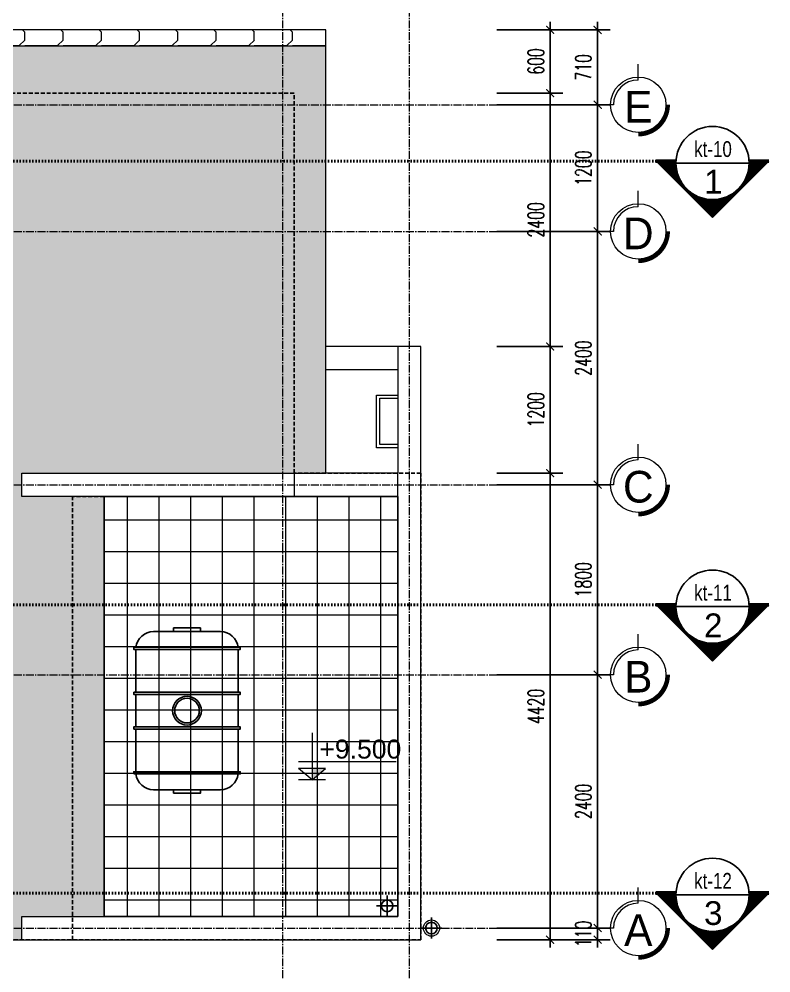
# Model space of a CAD drawing. Header units: millimetres. Extents: x -229618 to 2906, y -178063 to 96806.
# Drawn here: x -199148 to -192029, y -125748 to -116711 of the extents above; entities that cross this region are included whole.
import ezdxf
from ezdxf.enums import TextEntityAlignment as Align

# ---------------------------------------------------------------- set-up
doc = ezdxf.new("R2010")
doc.units = ezdxf.units.MM
doc.header["$LTSCALE"] = 200
doc.header["$MEASUREMENT"] = 0
doc.header["$PDMODE"] = 3
doc.header["$PDSIZE"] = 50
for name, pattern in [('ACAD_ISO07W100', [3, 0, -3]), ('CENTER2', [1.125, 0.75, -0.125, 0.125, -0.125]), ('DASHED2', [0.375, 0.25, -0.125]), ('HIDDEN2', [0.1875, 0.125, -0.0625])]:
    doc.linetypes.add(name, pattern=pattern)
doc.layers.get('0').update_dxf_attribs({"color": 95, "linetype": 'CONTINUOUS'})
doc.layers.get('DEFPOINTS').update_dxf_attribs({"linetype": 'CONTINUOUS'})
for name, color, linetype, lineweight in [('cat', 1, 'CONTINUOUS', 40), ('hatch', 250, 'CONTINUOUS', 5), ('KH cat', 2, 'HIDDEN2', 50), ('nho', 252, 'CONTINUOUS', 15), ('thay', 7, 'CONTINUOUS', 18), ('tim', 18, 'CENTER2', 9)]:
    doc.layers.add(name, color=color, linetype=linetype, lineweight=lineweight)
for name, color, linetype in [('DIM', 251, 'CONTINUOUS'), ('MANH', 9, 'CONTINUOUS'), ('NOITHAT', 99, 'CONTINUOUS'), ('TEXT', 33, 'CONTINUOUS')]:
    doc.layers.add(name, color=color, linetype=linetype)
doc.styles.add('Aria H iso', font='Vharial_0.ttf')
doc.styles.add('Arial N  iso', font='vnarialn_0.ttf')
doc.styles.add('CHU HOA Day', font='Vharial_0.ttf')
doc.styles.add('CHUC HOA MANH', font='chhbg.shx', dxfattribs={"width": 0.8, "height": 250})
doc.styles.add('dam', font='Vhavanb_0.ttf', dxfattribs={"width": 0.9, "height": 450})
doc.styles.add('Scale', font='vnsimli.shx', dxfattribs={"width": 0.65, "bigfont": 'bigfont.shx'})
doc.dimstyles.new('Scale', dxfattribs={"dimscale": 75, "dimtxt": 2, "dimasz": 1, "dimexe": 1.6, "dimexo": 0, "dimgap": 0.8, "dimtad": 1, "dimdec": 0, "dimzin": 0, "dimdsep": 46, "dimtxsty": 'Scale', "dimblk": 'ARCHTICK', "dimcen": 0.1, "dimdle": 1, "dimclrd": 256, "dimclre": 256, "dimclrt": 3, "dimadec": 0, "dimazin": 0, "dimtfac": 1, "dimtdec": 0, "dimtix": 1, "dimtmove": 2, "dimatfit": 3, "dimldrblk": 'ARCHTICK', "dimfxl": 0, "dimtolj": 1, "dimtzin": 0, "dimarcsym": 0})

# ---------------------------------------------------------------- blocks, each defined once
blk = doc.blocks.new('_ArchTick')
at = {"color": 0, "linetype": 'ByBlock', "const_width": 0.15}
blk.add_lwpolyline([(-0.5, -0.5), (0.5, 0.5)], dxfattribs=at)
blk = doc.blocks.new('*D1799')
at = {"layer": 'DEFPOINTS', "color": 0, "linetype": 'Continuous'}
for p in [(-194624.7, -118723.2), (-193669.7, -118723.2), (-194624.7, -121123.2)]:
    blk.add_point(p, dxfattribs=at)
at = {"layer": 'DIM', "linetype": 'Continuous', "lineweight": -2}
for p, q in [((-193669.7, -121198.2), (-193669.7, -118648.2)), ((-194624.7, -118723.2), (-193549.7, -118723.2)), ((-194624.7, -121123.2), (-193549.7, -121123.2))]:
    blk.add_line(p, q, dxfattribs=at)
at = {"layer": 'DIM', "linetype": 'Continuous', "lineweight": -2, "xscale": 75, "yscale": 75, "zscale": 75}
for p, rotation in [((-193669.7, -118723.2), 90), ((-193669.7, -121123.2), 270)]:
    blk.add_blockref('_ArchTick', p, dxfattribs=dict(at, rotation=rotation))
at = {"layer": 'DIM', "color": 3, "linetype": 'Continuous', "insert": (-193804.7, -119923.2), "char_height": 150, "attachment_point": 5, "rotation": 90, "style": 'Scale'}
blk.add_mtext('\\A1;2400', dxfattribs=at)
blk = doc.blocks.new('*D1804')
at = {"layer": 'DEFPOINTS', "color": 0, "linetype": 'Continuous'}
for p in [(-194624.7, -122923.2), (-194624.7, -125323.2), (-193669.7, -125323.2)]:
    blk.add_point(p, dxfattribs=at)
at = {"layer": 'DIM', "linetype": 'Continuous', "lineweight": -2}
for p, q in [((-193669.7, -122848.2), (-193669.7, -125398.2)), ((-194624.7, -122923.2), (-193549.7, -122923.2)), ((-194624.7, -125323.2), (-193549.7, -125323.2))]:
    blk.add_line(p, q, dxfattribs=at)
at = {"layer": 'DIM', "linetype": 'Continuous', "lineweight": -2, "xscale": 75, "yscale": 75, "zscale": 75}
for p, rotation in [((-193669.7, -122923.2), 90), ((-193669.7, -125323.2), 270)]:
    blk.add_blockref('_ArchTick', p, dxfattribs=dict(at, rotation=rotation))
at = {"layer": 'DIM', "color": 3, "linetype": 'Continuous', "insert": (-193804.7, -124123.2), "char_height": 150, "attachment_point": 5, "rotation": 90, "style": 'Scale'}
blk.add_mtext('\\A1;2400', dxfattribs=at)
blk = doc.blocks.new('*D1805')
at = {"layer": 'DEFPOINTS', "color": 0, "linetype": 'Continuous'}
for p in [(-194624.7, -125323.2), (-194624.7, -125433.2), (-193669.7, -125433.2)]:
    blk.add_point(p, dxfattribs=at)
at = {"layer": 'DIM', "linetype": 'Continuous', "lineweight": -2}
for p, q in [((-193669.7, -125323.2), (-193669.7, -125248.2)), ((-194624.7, -125323.2), (-193549.7, -125323.2)), ((-193669.7, -125323.2), (-193669.7, -125433.2)), ((-194624.7, -125433.2), (-193549.7, -125433.2)), ((-193669.7, -125433.2), (-193669.7, -125508.2))]:
    blk.add_line(p, q, dxfattribs=at)
at = {"layer": 'DIM', "linetype": 'Continuous', "lineweight": -2, "xscale": 75, "yscale": 75, "zscale": 75}
for p, rotation in [((-193669.7, -125323.2), 270), ((-193669.7, -125433.2), 90)]:
    blk.add_blockref('_ArchTick', p, dxfattribs=dict(at, rotation=rotation))
at = {"layer": 'DIM', "color": 3, "linetype": 'Continuous', "insert": (-193804.7, -125378.2), "char_height": 150, "attachment_point": 5, "rotation": 90, "style": 'Scale'}
blk.add_mtext('\\A1;110', dxfattribs=at)
blk = doc.blocks.new('*D1806')
at = {"layer": 'DEFPOINTS', "color": 0, "linetype": 'Continuous'}
for p in [(-194624.7, -116813.2), (-193669.7, -116813.2), (-194624.7, -117523.2)]:
    blk.add_point(p, dxfattribs=at)
at = {"layer": 'DIM', "linetype": 'Continuous', "lineweight": -2}
for p, q in [((-193669.7, -117598.2), (-193669.7, -116738.2)), ((-194624.7, -116813.2), (-193549.7, -116813.2)), ((-194624.7, -117523.2), (-193549.7, -117523.2))]:
    blk.add_line(p, q, dxfattribs=at)
at = {"layer": 'DIM', "linetype": 'Continuous', "lineweight": -2, "xscale": 75, "yscale": 75, "zscale": 75}
for p, rotation in [((-193669.7, -116813.2), 90), ((-193669.7, -117523.2), 270)]:
    blk.add_blockref('_ArchTick', p, dxfattribs=dict(at, rotation=rotation))
at = {"layer": 'DIM', "color": 3, "linetype": 'Continuous', "insert": (-193804.7, -117168.2), "char_height": 150, "attachment_point": 5, "rotation": 90, "style": 'Scale'}
blk.add_mtext('\\A1;710', dxfattribs=at)
blk = doc.blocks.new('tr')
at = {"layer": 'thay', "ltscale": 600}
for p, q in [((0, -200), (0, 0)), ((313, -513), (513, -513))]:
    blk.add_line(p, q, dxfattribs=at)
at = {"layer": 'thay', "ltscale": 600, "const_width": 50}
blk.add_lwpolyline([(-375, -513, 0.414214), (0, -888, 0.414214)], format="xyb", dxfattribs=at)
at = {"layer": 'thay', "ltscale": 600}
blk.add_circle((0, -513), 350, dxfattribs=at)
blk.add_arc((0, -513), 313, 0, 90, dxfattribs=at)
at = {"layer": 'TEXT', "linetype": 'Continuous', "style": 'Aria H iso'}
blk.add_attdef('A', text='', height=350, dxfattribs=at).set_placement((0, -671), align=Align.CENTER)
blk = doc.blocks.new('*D1815')
at = {"layer": 'DEFPOINTS', "color": 0, "linetype": 'Continuous'}
for p in [(-194624.7, -121123.2), (-193669.7, -121123.2), (-194624.7, -122923.2)]:
    blk.add_point(p, dxfattribs=at)
at = {"layer": 'DIM', "linetype": 'Continuous', "lineweight": -2}
for p, q in [((-193669.7, -122998.2), (-193669.7, -121048.2)), ((-194624.7, -121123.2), (-193549.7, -121123.2)), ((-194624.7, -122923.2), (-193549.7, -122923.2))]:
    blk.add_line(p, q, dxfattribs=at)
at = {"layer": 'DIM', "linetype": 'Continuous', "lineweight": -2, "xscale": 75, "yscale": 75, "zscale": 75}
for p, rotation in [((-193669.7, -121123.2), 90), ((-193669.7, -122923.2), 270)]:
    blk.add_blockref('_ArchTick', p, dxfattribs=dict(at, rotation=rotation))
at = {"layer": 'DIM', "color": 3, "linetype": 'Continuous', "insert": (-193804.7, -122023.2), "char_height": 150, "attachment_point": 5, "rotation": 90, "style": 'Scale'}
blk.add_mtext('\\A1;1800', dxfattribs=at)
blk = doc.blocks.new('can')
at = {"layer": 'hatch'}
h = blk.add_hatch(dxfattribs=at)
h.set_pattern_fill('ANSI31', color=256, scale=77, style=0)
h.set_pattern_definition([(45, (-226987.2, -81426.4), (-6.80590277, 6.80590277), [])])
h.paths.add_polyline_path([(462, 0, -0.01239), (461, -23), (712, -23), (0, 689), (-712, -23), (-461, -23, -0.01239), (-462, 0, -1)])
at = {"layer": 'cat', "linetype": 'Continuous', "const_width": 49.9}
for points in [[(-461, -23), (-712, -23)], [(461, -23), (712, -23)]]:
    blk.add_lwpolyline(points, dxfattribs=at)
at = {"layer": 'MANH', "linetype": 'Continuous'}
for p in [(-712, -23), (712, -23)]:
    blk.add_line(p, (0, 689), dxfattribs=at)
at = {"layer": 'MANH'}
blk.add_line((-462, 0), (462, 0), dxfattribs=at)
blk.add_circle((0, 0), 462, dxfattribs=at)
at = {"layer": 'TEXT', "style": 'CHU HOA Day'}
blk.add_attdef('A', text='', height=300, dxfattribs=at).set_placement((9, 86), align=Align.CENTER)
at = {"layer": 'TEXT', "style": 'CHUC HOA MANH', "width": 0.65}
blk.add_attdef('KT-00', text='', height=230, dxfattribs=at).set_placement((6, -276), align=Align.CENTER)
blk = doc.blocks.new('*D2032')
at = {"layer": 'DEFPOINTS', "color": 0, "linetype": 'Continuous'}
for p in [(-194624.7, -121013.2), (-194119.7, -121013.2), (-194624.7, -125433.2)]:
    blk.add_point(p, dxfattribs=at)
at = {"layer": 'DIM', "linetype": 'Continuous', "lineweight": -2}
for p, q in [((-194119.7, -125508.2), (-194119.7, -120938.2)), ((-194624.7, -121013.2), (-193999.7, -121013.2)), ((-194624.7, -125433.2), (-193999.7, -125433.2))]:
    blk.add_line(p, q, dxfattribs=at)
at = {"layer": 'DIM', "linetype": 'Continuous', "lineweight": -2, "xscale": 75, "yscale": 75, "zscale": 75}
for p, rotation in [((-194119.7, -121013.2), 90), ((-194119.7, -125433.2), 270)]:
    blk.add_blockref('_ArchTick', p, dxfattribs=dict(at, rotation=rotation))
at = {"layer": 'DIM', "color": 3, "linetype": 'Continuous', "insert": (-194254.7, -123223.2), "char_height": 150, "attachment_point": 5, "rotation": 90, "style": 'Scale'}
blk.add_mtext('\\A1;4420', dxfattribs=at)
blk = doc.blocks.new('*D2033')
at = {"layer": 'DEFPOINTS', "color": 0, "linetype": 'Continuous'}
for p in [(-194624.7, -119813.2), (-194119.7, -119813.2), (-194624.7, -121013.2)]:
    blk.add_point(p, dxfattribs=at)
at = {"layer": 'DIM', "linetype": 'Continuous', "lineweight": -2}
for p, q in [((-194119.7, -121088.2), (-194119.7, -119738.2)), ((-194624.7, -119813.2), (-193999.7, -119813.2)), ((-194624.7, -121013.2), (-193999.7, -121013.2))]:
    blk.add_line(p, q, dxfattribs=at)
at = {"layer": 'DIM', "linetype": 'Continuous', "lineweight": -2, "xscale": 75, "yscale": 75, "zscale": 75}
for p, rotation in [((-194119.7, -119813.2), 90), ((-194119.7, -121013.2), 270)]:
    blk.add_blockref('_ArchTick', p, dxfattribs=dict(at, rotation=rotation))
at = {"layer": 'DIM', "color": 3, "linetype": 'Continuous', "insert": (-194254.7, -120413.2), "char_height": 150, "attachment_point": 5, "rotation": 90, "style": 'Scale'}
blk.add_mtext('\\A1;1200', dxfattribs=at)
blk = doc.blocks.new('*D2034')
at = {"layer": 'DEFPOINTS', "color": 0, "linetype": 'Continuous'}
for p in [(-194624.7, -117413.2), (-194119.7, -117413.2), (-194624.7, -119813.2)]:
    blk.add_point(p, dxfattribs=at)
at = {"layer": 'DIM', "linetype": 'Continuous', "lineweight": -2}
for p, q in [((-194119.7, -119888.2), (-194119.7, -117338.2)), ((-194624.7, -117413.2), (-193999.7, -117413.2)), ((-194624.7, -119813.2), (-193999.7, -119813.2))]:
    blk.add_line(p, q, dxfattribs=at)
at = {"layer": 'DIM', "linetype": 'Continuous', "lineweight": -2, "xscale": 75, "yscale": 75, "zscale": 75}
for p, rotation in [((-194119.7, -117413.2), 90), ((-194119.7, -119813.2), 270)]:
    blk.add_blockref('_ArchTick', p, dxfattribs=dict(at, rotation=rotation))
at = {"layer": 'DIM', "color": 3, "linetype": 'Continuous', "insert": (-194254.7, -118613.2), "char_height": 150, "attachment_point": 5, "rotation": 90, "style": 'Scale'}
blk.add_mtext('\\A1;2400', dxfattribs=at)
blk = doc.blocks.new('*D2035')
at = {"layer": 'DEFPOINTS', "color": 0, "linetype": 'Continuous'}
for p in [(-194624.7, -116813.2), (-194119.7, -116813.2), (-194624.7, -117413.2)]:
    blk.add_point(p, dxfattribs=at)
at = {"layer": 'DIM', "linetype": 'Continuous', "lineweight": -2}
for p, q in [((-194119.7, -117488.2), (-194119.7, -116738.2)), ((-194624.7, -116813.2), (-193999.7, -116813.2)), ((-194624.7, -117413.2), (-193999.7, -117413.2))]:
    blk.add_line(p, q, dxfattribs=at)
at = {"layer": 'DIM', "linetype": 'Continuous', "lineweight": -2, "xscale": 75, "yscale": 75, "zscale": 75}
for p, rotation in [((-194119.7, -116813.2), 90), ((-194119.7, -117413.2), 270)]:
    blk.add_blockref('_ArchTick', p, dxfattribs=dict(at, rotation=rotation))
at = {"layer": 'DIM', "color": 3, "linetype": 'Continuous', "insert": (-194254.7, -117113.2), "char_height": 150, "attachment_point": 5, "rotation": 90, "style": 'Scale'}
blk.add_mtext('\\A1;600', dxfattribs=at)
blk = doc.blocks.new('tn')
at = {"layer": 'DIM', "linetype": 'Continuous'}
for p, q in [((-0.4, 100), (-0.4, -100)), ((99.6, 0), (-99.6, 0))]:
    blk.add_line(p, q, dxfattribs=at)
at = {"layer": 'TEXT', "linetype": 'Continuous'}
blk.add_circle((-0.4, 0), 55, dxfattribs=at)
blk = doc.blocks.new('*D2081')
at = {"layer": 'DEFPOINTS', "color": 0, "linetype": 'Continuous'}
for p in [(-194624.7, -117523.2), (-193669.7, -117523.2), (-194624.7, -118723.2)]:
    blk.add_point(p, dxfattribs=at)
at = {"layer": 'DIM', "linetype": 'Continuous', "lineweight": -2}
for p, q in [((-193669.7, -118798.2), (-193669.7, -117448.2)), ((-194624.7, -117523.2), (-193549.7, -117523.2)), ((-194624.7, -118723.2), (-193549.7, -118723.2))]:
    blk.add_line(p, q, dxfattribs=at)
at = {"layer": 'DIM', "linetype": 'Continuous', "lineweight": -2, "xscale": 75, "yscale": 75, "zscale": 75}
for p, rotation in [((-193669.7, -117523.2), 90), ((-193669.7, -118723.2), 270)]:
    blk.add_blockref('_ArchTick', p, dxfattribs=dict(at, rotation=rotation))
at = {"layer": 'DIM', "color": 3, "linetype": 'Continuous', "insert": (-193804.7, -118123.2), "char_height": 150, "attachment_point": 5, "rotation": 90, "style": 'Scale'}
blk.add_mtext('\\A1;1200', dxfattribs=at)
blk = doc.blocks.new('cao do')
at = {"layer": 'thay'}
for p, q in [((0, 444.6), (0, 0)), ((798.2, 170.2), (-128.3, 170.2)), ((0, 0), (-127.9, 106.1)), ((127.9, 106.1), (-127.9, 106.1)), ((0, 0), (127.9, 106.1))]:
    blk.add_line(p, q, dxfattribs=at)
at = {"layer": 'thay', "ltscale": 600}
blk.add_line((128.3, 0), (-128.3, 0), dxfattribs=at)
at = {"layer": 'thay', "color": 150, "ltscale": 600}
blk.add_solid([(0, 0), (0, 106.1), (127.9, 106.1)], dxfattribs=at)
at = {"layer": 'TEXT', "style": 'Arial N  iso'}
blk.add_attdef('%%P0.000', text='', height=200, dxfattribs=at).set_placement((69.5, 290), align=Align.MIDDLE_LEFT)

msp = doc.modelspace()

# ---------------------------------------------------------------- hatches: boundary and pattern name
at = {"layer": 'hatch', "linetype": 'Continuous'}
h = msp.add_hatch(dxfattribs=at)
h.set_pattern_fill('AR-RSHKE', color=256, scale=10, angle=90, style=0)
h.set_pattern_definition([(270, (0, -241539.07), (-120, -255), [60, -50, 70, -30, 90, -40]), (270, (-5, -241599.07), (-120, -255), [50, -190, 40, -60]), (270, (7.5, -241719.07), (-120, -255), [30, -310]), (180, (0, -241539.07), (-120, 85), [115, -365]), (180, (0, -241599.07), (-120, 85), [112.5, -367.5]), (180, (0, -241649.07), (-120, 85), [105, -375]), (180, (7.5, -241719.07), (-120, 85), [115, -365]), (180, (7.5, -241749.07), (-120, 85), [115, -365]), (180, (0, -241839.07), (-120, 85), [110, -370])])
h.paths.add_polyline_path([(-200853, -124723.2), (-200963, -124723.2), (-200963, -124991), (-201085.8, -124991), (-201085.8, -124542.8), (-200853, -124542.8)], flags=17)
h.paths.add_polyline_path([(-200963, -125323.2), (-201085.8, -125323.2), (-201085.8, -124991), (-200963, -124991)], flags=17)
h.paths.add_polyline_path([(-201085.8, -125433.2), (-201998, -125433.2), (-201998, -125323.2), (-201085.8, -125323.2)])
h.paths.add_polyline_path([(-200963, -125433.2), (-201085.8, -125433.2), (-201085.8, -125323.2), (-200963, -125323.2)], flags=17)
h.paths.add_polyline_path([(-201085.8, -125323.2), (-201998, -125323.2), (-201998, -124991), (-201085.8, -124991)])
h.paths.add_polyline_path([(-201085.8, -124991), (-201998, -124991), (-201998, -124012.9), (-200853, -124012.9), (-200853, -124542.8), (-201085.8, -124542.8)])
h.paths.add_polyline_path([(-198643, -125213.2), (-199121, -125213.2), (-199121, -121233.2), (-198643, -121233.2)])
h.paths.add_polyline_path([(-196543, -121013.2), (-199121, -121013.2), (-199121, -117413.2), (-196543, -117413.2)], flags=17)
h.paths.add_polyline_path([(-198343, -125213.2), (-198643, -125213.2), (-198643, -121233.2), (-198343, -121233.2)])
h.paths.add_polyline_path([(-200753, -121013.2), (-200753, -117413.2), (-199121, -117413.2), (-199121, -125433.2), (-199853, -125433.2), (-199853, -124723.2), (-200853, -124723.2), (-200853, -124013.2), (-201953, -124013.2), (-201953, -121233.2), (-200743, -121233.2), (-200743, -121013.2)])
h.paths.add_polyline_path([(-200753, -117413.2), (-200753, -116963.2), (-199121, -116963.2), (-199121, -117413.2)])
h.paths.add_polyline_path([(-199121, -116963.2), (-196243, -116963.2), (-196243, -121013.2), (-196543, -121013.2), (-196543, -117413.2), (-199121, -117413.2)])
h = msp.add_hatch(dxfattribs=at)
h.set_pattern_fill('ANSI37', color=256, scale=2400, angle=45, style=0)
h.set_pattern_definition([(270, (28077.07, -241756.78), (-300, -6e-14), []), (180, (28077.07, -241756.78), (-6e-14, 300), [])])
h.paths.add_polyline_path([(-195563, -125213.2), (-198343, -125213.2), (-198343, -121233.2), (-195563, -121233.2)])
at = {"layer": 'nho'}
h = msp.add_hatch(dxfattribs=at)
h.set_pattern_fill('CORRUG', color=256, scale=75, angle=270, style=0)
h.set_pattern_definition([(0, (-199817.74, -116963.22), (4e-14, -181.05), [309.075, -53.025]), (90, (-199455.64, -116910.2), (362.1, 7e-14), [75, -287.1]), (90, (-199561.7, -116729.14), (362.1, 7e-14), [75, -287.1]), (90, (-199555.24, -116729.14), (362.1, 7e-14), [75, -287.1]), (45, (-199508.67, -116963.2), (362.11, -362.11), [75, -437.1]), (135, (-199508.67, -116782.17), (362.11, 362.11), [75, -437.1]), (135, (-199502.2, -116782.17), (362.11, 362.11), [75, -437.1]), (45, (-199508.67, -116601.1), (362.11, -362.11), [75, -437.1]), (135, (-199508.67, -116420.07), (362.11, 362.11), [75, -437.1]), (135, (-199502.2, -116420.07), (362.11, 362.11), [75, -437.1]), (135, (-199455.64, -116835.2), (362.11, 362.11), [75, -437.1]), (45, (-199561.7, -116654.14), (362.11, -362.11), [75, -437.1]), (45, (-199555.24, -116654.14), (362.11, -362.11), [75, -437.1]), (135, (-199455.64, -116473.1), (362.11, 362.11), [75, -437.1]), (45, (-199561.7, -116292.04), (362.11, -362.11), [75, -437.1]), (45, (-199555.24, -116292.04), (362.11, -362.11), [75, -437.1]), (0, (-199561.7, -116729.14), (9e-14, -362.1), [300, -62.1]), (0, (-199561.7, -116707.17), (9e-14, -362.1), [309.075, -53.025]), (0, (-199561.7, -116654.14), (9e-14, -362.1), [262.5, -99.6])])
h.paths.add_polyline_path([(-196243, -116963.2), (-200753, -116963.2), (-200753, -116813.2), (-196243, -116813.2)])

# ---------------------------------------------------------------- linework, layer by layer
at = {"layer": 'DIM'}
msp.add_lwpolyline([(-198343, -125213.2), (-195563, -125213.2), (-195563, -121233.2), (-198343, -121233.2)], close=True, dxfattribs=at)
at = {"layer": 'KH cat', "linetype": 'ACAD_ISO07W100', "ltscale": 0.05}
for p, q in [((-212412, -118057.6), (-193040.3, -118057.6)), ((-212412, -122260.8), (-193040.3, -122260.8)), ((-212412, -124991), (-193040.3, -124991))]:
    msp.add_line(p, q, dxfattribs=at)
at = {"layer": 'nho', "linetype": 'Continuous'}
for p, q in [((-204263, -116963.2), (-196243, -116963.2)), ((-195563, -119813.2), (-196243, -119813.2)), ((-195563, -120033.2), (-196243, -120033.2))]:
    msp.add_line(p, q, dxfattribs=at)
for points in [[(-195563, -120773.2), (-195763, -120773.2), (-195763, -120273.2), (-195563, -120273.2)], [(-195563, -120743.2), (-195733, -120743.2), (-195733, -120303.2), (-195563, -120303.2)]]:
    msp.add_lwpolyline(points, dxfattribs=at)
msp.add_circle((-195243, -125323.2), 76.7, dxfattribs=at)
at = {"layer": 'NOITHAT'}
for p, q in [((-197874.2, -122513.2), (-197241.9, -122513.2)), ((-197874.2, -124013.2), (-197241.9, -124013.2))]:
    msp.add_line(p, q, dxfattribs=at)
for points in [[(-197684.7, -122480.2), (-197431.4, -122480.2), (-197431.4, -122513.2), (-197684.7, -122513.2)], [(-198062.4, -122663.2), (-197053.7, -122663.2), (-197053.7, -122683.9), (-198062.4, -122683.9)], [(-198062.4, -123088.8), (-197053.7, -123088.8), (-197053.7, -123109.5), (-198062.4, -123109.5)], [(-198062.4, -123437.6), (-197053.7, -123437.6), (-197053.7, -123416.9), (-198062.4, -123416.9)], [(-198062.4, -123863.2), (-197053.7, -123863.2), (-197053.7, -123842.5), (-198062.4, -123842.5)], [(-197684.7, -124046.2), (-197431.4, -124046.2), (-197431.4, -124013.2), (-197684.7, -124013.2)]]:
    msp.add_lwpolyline(points, close=True, dxfattribs=at)
for points in [[(-198043, -122663.2), (-197073, -122663.2)], [(-198043, -123088.8), (-198043, -122683.9)], [(-197073, -122683.9), (-197073, -123088.8)], [(-198043, -123416.9), (-198043, -123109.5)], [(-197073, -123109.5), (-197073, -123416.9)], [(-198043, -123842.5), (-198043, -123437.6)], [(-197073, -123437.6), (-197073, -123842.5)], [(-197073, -123863.2), (-198043, -123863.2)]]:
    msp.add_lwpolyline(points, dxfattribs=at)
for radius in [136.5, 116.5]:
    msp.add_circle((-197558, -123263.1), radius, dxfattribs=at)
for centre, start, end in [((-197871.1, -122686.7), 91.01158, 172.226), ((-197244.9, -122686.7), 7.774, 88.98842), ((-197871.1, -123839.8), 187.774, 268.98842), ((-197244.9, -123839.8), 271.01158, 352.226)]:
    msp.add_arc(centre, 173.5, start, end, dxfattribs=at)
at = {"layer": 'TEXT', "linetype": 'DASHED2', "ltscale": 0.75}
for points in [[(-208873, -125213.2), (-208873, -125433.2), (-208873, -125433.2), (-195343, -125433.2), (-195343, -121013.2), (-196543, -121013.2), (-196543, -117413.2), (-203363, -117413.2), (-203363, -118613.2), (-208763, -118613.2), (-208763, -123033.2), (-208763, -125433.2)], [(-198343, -121233.2), (-198643, -121233.2), (-198643, -125433.2)]]:
    msp.add_lwpolyline(points, dxfattribs=at)
at = {"layer": 'thay', "linetype": 'Continuous'}
for p, q in [((-199121, -121013.2), (-199121, -121013.2)), ((-196543, -121013.2), (-196543, -121233.2)), ((-195563, -121013.2), (-196243, -121013.2)), ((-195563, -125213.2), (-195563, -121013.2)), ((-195343, -125433.2), (-195343, -121013.2)), ((-195563, -121233.2), (-199121, -121233.2)), ((-198343, -125213.2), (-195563, -125213.2)), ((-199121, -125433.2), (-195343, -125433.2))]:
    msp.add_line(p, q, dxfattribs=at)
for points in [[(-206484.1, -125213.2), (-206137.7, -125213.2), (-206137.7, -125433.2), (-199121, -125433.2), (-199121, -125213.2), (-198343, -125213.2), (-198343, -121233.2), (-199121, -121233.2), (-199121, -121013.2), (-196243, -121013.2), (-196243, -116813.2), (-204263, -116813.2), (-204263, -117713.2), (-209363, -117713.2), (-209363, -123333.2), (-206484.1, -123333.2), (-206484.1, -125213.2)], [(-195343, -121013.2), (-195343, -121013.2), (-195343, -119813.2), (-195563, -119813.2), (-195563, -121013.2)]]:
    msp.add_lwpolyline(points, dxfattribs=at)
for points in [[(-198364.6, -117269.5, 0, 53.7, 0), (-198510.1, -117269.5, 0, 0, 0), (-198892.7, -117269.5, 0, 0, 0)], [(-198364.6, -118769.8, 0, 53.7, 0), (-198510.1, -118769.8, 0, 0, 0), (-198892.7, -118769.8, 0, 0, 0)], [(-198364.6, -120270.2, 0, 53.7, 0), (-198510.1, -120270.2, 0, 0, 0), (-198892.7, -120270.2, 0, 0, 0)], [(-195983.4, -122159, 0, 53.7, 0), (-196029.5, -122020.9, 0, 0, 0), (-196150.6, -121658, 0, 0, 0)], [(-197020.9, -124699.3, 0, 53.7, 0), (-197166.4, -124699.3, 0, 0, 0), (-197549, -124699.3, 0, 0, 0)]]:
    msp.add_lwpolyline(points, format="xyseb", dxfattribs=at)
msp.add_lwpolyline([(-198343, -125433.2), (-198343, -125433.2)], close=True, dxfattribs=at)
at = {"layer": 'tim', "ltscale": 0.5}
for p, q in [((-196653, -114698.2), (-196653, -126980.2)), ((-195453, -114698.2), (-195453, -126980.2)), ((-211460, -117523.2), (-193669.7, -117523.2)), ((-211460, -118723.2), (-193669.7, -118723.2)), ((-211460, -121123.2), (-193669.7, -121123.2)), ((-211460, -122923.2), (-193669.7, -122923.2)), ((-211460, -125323.2), (-193669.7, -125323.2))]:
    msp.add_line(p, q, dxfattribs=at)

# ---------------------------------------------------------------- block references
at = {"layer": 'DIM', "linetype": 'Continuous', "xscale": -1, "rotation": 180}
for p in [(-195662.7, -125113.2), (-195243.4, -125323.2)]:
    msp.add_blockref('tn', p, dxfattribs=at)
at = {"layer": 'MANH', "xscale": 0.75, "yscale": 0.75, "zscale": 0.75, "rotation": 90}
for p in [(-193669.7, -117523.2), (-193669.7, -118723.2), (-193669.7, -121123.2), (-193669.7, -122923.2), (-193669.7, -125323.2)]:
    msp.add_blockref('tr', p, dxfattribs=at)
at = {"layer": 'TEXT', "linetype": 'Continuous'}
ref = msp.add_blockref('can', (-192581.5, -118074.8), dxfattribs=dict(at, xscale=-0.749999999825377, yscale=0.7499999997962732, zscale=0.7499999997956535, rotation=180))
ref.add_attrib('A', '1', dxfattribs={"height": 225, "style": 'CHU HOA Day'}).set_placement((-192574.8, -118364.3), align=Align.CENTER)
ref.add_attrib('KT-00', 'kt-10', dxfattribs={"color": 3, "height": 150, "style": 'CHUC HOA MANH', "width": 0.8}).set_placement((-192577.1, -118017.5), align=Align.CENTER)
ref = msp.add_blockref('can', (-192581.5, -122278), dxfattribs=dict(at, xscale=-0.749999999825377, yscale=0.7499999997962732, zscale=0.7499999997956535, rotation=180))
ref.add_attrib('A', '2', dxfattribs={"height": 225, "style": 'CHU HOA Day'}).set_placement((-192574.8, -122567.5), align=Align.CENTER)
ref.add_attrib('KT-00', 'kt-11', dxfattribs={"color": 3, "height": 150, "style": 'CHUC HOA MANH', "width": 0.8}).set_placement((-192577.1, -122220.6), align=Align.CENTER)
ref = msp.add_blockref('can', (-192581.5, -125008.2), dxfattribs=dict(at, xscale=-0.749999999825377, yscale=0.7499999997962732, zscale=0.7499999997956535, rotation=180))
ref.add_attrib('A', '3', dxfattribs={"height": 225, "style": 'CHU HOA Day'}).set_placement((-192574.8, -125293.7), align=Align.CENTER)
ref.add_attrib('KT-00', 'kt-12', dxfattribs={"color": 3, "height": 150, "style": 'CHUC HOA MANH', "width": 0.8}).set_placement((-192577.1, -124950.9), align=Align.CENTER)
at = {"layer": 'thay', "linetype": 'Continuous'}
ref = msp.add_blockref('cao do', (-196374.2, -123917.4), dxfattribs=at)
ref.add_attrib('%%P0.000', '+9.500', dxfattribs={"layer": 'TEXT', "height": 180, "style": 'Arial N  iso'}).set_placement((-196304.7, -123627.4), align=Align.MIDDLE_LEFT)

# ---------------------------------------------------------------- texts
at = {"layer": 'TEXT', "linetype": 'Continuous', "style": 'dam'}
for s, p in [('e', (-193284.8, -117541.7)), ('d', (-193284.8, -118741.7)), ('c', (-193284.8, -121141.7)), ('b', (-193284.8, -122941.7)), ('a', (-193284.8, -125341.7))]:
    msp.add_text(s, height=300, dxfattribs=at).set_placement(p, align=Align.MIDDLE)

# ---------------------------------------------------------------- dimensions: what is measured, and where the dimension line sits
at = {"layer": 'DIM', "linetype": 'Continuous'}
for base, p1, p2, angle, picture, middle in [((-193669.7, -116813.2), (-194624.7, -117523.2), (-194624.7, -116813.2), 270, '*D1806', (-193804.7, -117168.2)), ((-193669.7, -118723.2), (-194624.7, -121123.2), (-194624.7, -118723.2), 270, '*D1799', (-193804.7, -119923.2)), ((-193669.7, -121123.2), (-194624.7, -122923.2), (-194624.7, -121123.2), 90, '*D1815', (-193804.7, -122023.2)), ((-193669.7, -125323.2), (-194624.7, -122923.2), (-194624.7, -125323.2), 270, '*D1804', (-193804.7, -124123.2)), ((-193669.7, -125433.2), (-194624.7, -125323.2), (-194624.7, -125433.2), 270, '*D1805', (-193804.7, -125378.2))]:
    dim = msp.add_linear_dim(base=base, p1=p1, p2=p2, angle=angle, dimstyle='Scale', dxfattribs=at)
    dim.commit()
    dim.dimension.update_dxf_attribs({"geometry": picture, "text_midpoint": middle})
for base, p1, p2, picture, middle in [((-194119.7, -116813.2), (-194624.7, -117413.2), (-194624.7, -116813.2), '*D2035', (-194254.7, -117113.2)), ((-194119.7, -117413.2), (-194624.7, -119813.2), (-194624.7, -117413.2), '*D2034', (-194254.7, -118613.2)), ((-193669.7, -117523.2), (-194624.7, -118723.2), (-194624.7, -117523.2), '*D2081', (-193804.7, -118123.2)), ((-194119.7, -119813.2), (-194624.7, -121013.2), (-194624.7, -119813.2), '*D2033', (-194254.7, -120413.2)), ((-194119.7, -121013.2), (-194624.7, -125433.2), (-194624.7, -121013.2), '*D2032', (-194254.7, -123223.2))]:
    dim = msp.add_linear_dim(base=base, p1=p1, p2=p2, angle=270, dimstyle='Scale', override={"dimfxl": 70}, dxfattribs=at)
    dim.commit()
    dim.dimension.update_dxf_attribs({"geometry": picture, "text_midpoint": middle})

doc.saveas('drawing.dxf')
